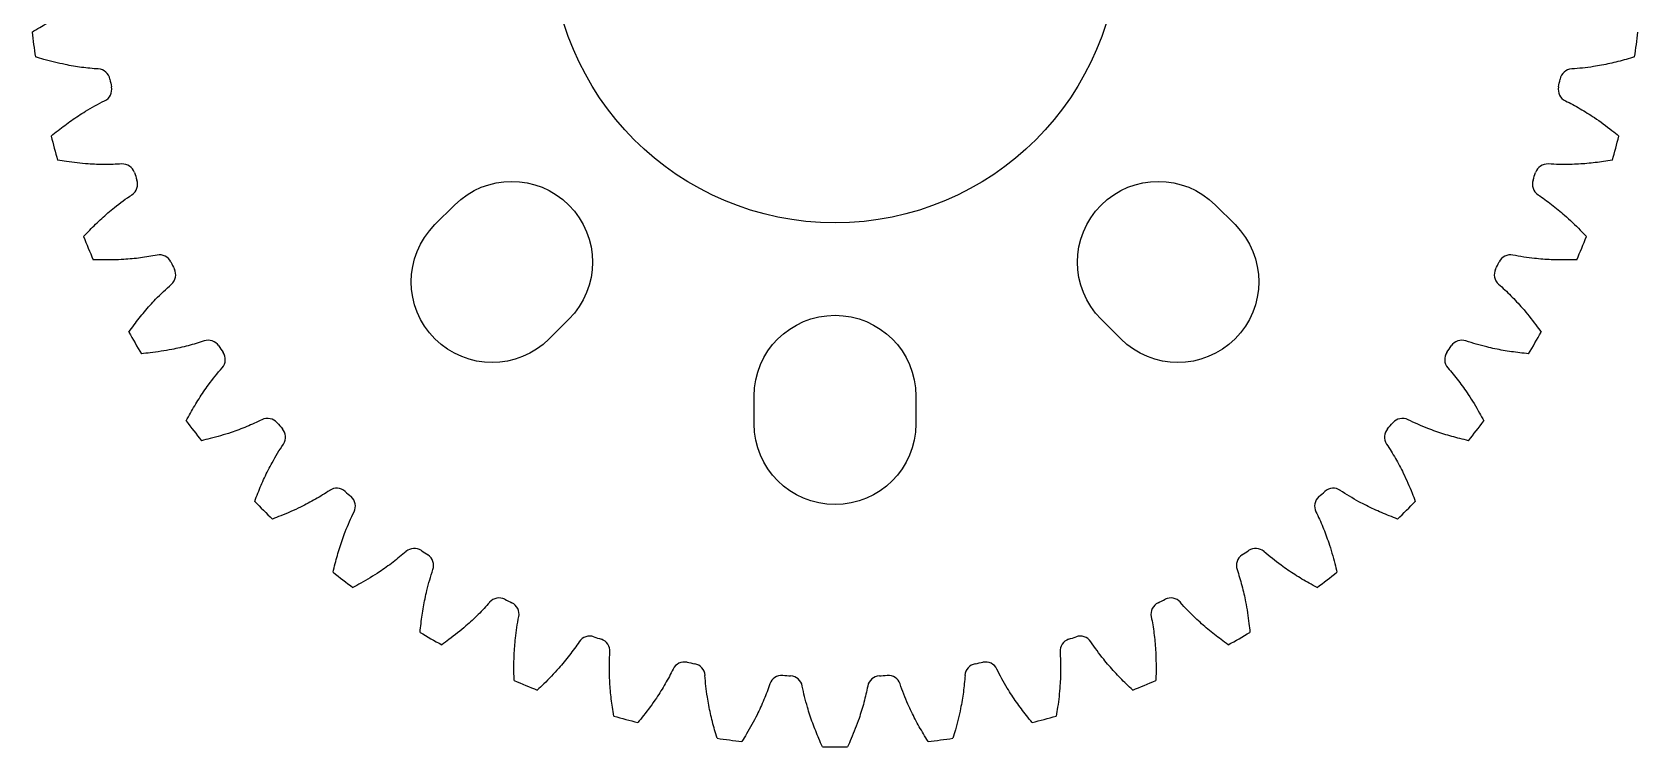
# Model space of a CAD drawing. Header units: millimetres. Extents: x -20 to 20, y -20 to 20.
# Drawn here: x -19.87 to 19.87, y -20 to -2.3 of the extents above; entities that cross this region are included whole.
import ezdxf

# ---------------------------------------------------------------- set-up
doc = ezdxf.new("R2010")
doc.units = ezdxf.units.MM
doc.layers.get('0').update_dxf_attribs({"linetype": 'CONTINUOUS'})

msp = doc.modelspace()

# ---------------------------------------------------------------- linework, layer by layer
for points in [[(-6.586, -9.414), (-7.071, -9.899, -1), (-9.899, -7.071), (-9.414, -6.586, -1)], [(-6.586, -9.414), (-7.071, -9.899, -1), (-9.899, -7.071), (-9.414, -6.586, -1)], [(9.414, -6.586), (9.899, -7.071, -1), (7.071, -9.899), (6.586, -9.414, -1)], [(9.414, -6.586), (9.899, -7.071, -1), (7.071, -9.899), (6.586, -9.414, -1)], [(2, -11.314), (2, -12, -1), (-2, -12), (-2, -11.314, -1)], [(2, -11.314), (2, -12, -1), (-2, -12), (-2, -11.314, -1)]]:
    msp.add_lwpolyline(points, format="xyb", close=True)
msp.add_circle((0, 0), 7.025)
msp.add_circle((0, 0), 7.025)
for centre, radius, start, end in [((0, 0), 20, 186.6143, 188.3857), ((0, 0), 20, 186.6143, 188.3857), ((0, 0), 20, 351.6143, 353.3857), ((0, 0), 20, 351.6143, 353.3857), ((-18.248, -3.528), 0.312, 10.9424, 86.4408), ((-18.248, -3.528), 0.312, 10.9424, 86.4408), ((0, 0), 18.274, 190.9424, 191.5576), ((0, 0), 18.274, 190.9424, 191.5576), ((0, 0), 18.274, 348.4424, 349.0576), ((0, 0), 18.274, 348.4424, 349.0576), ((18.248, -3.528), 0.312, 93.5592, 169.0576), ((18.248, -3.528), 0.312, 93.5592, 169.0576), ((-18.21, -3.724), 0.312, -63.9408, 11.5576), ((-18.21, -3.724), 0.312, -63.9408, 11.5576), ((18.21, -3.724), 0.312, 168.4424, 243.9408), ((18.21, -3.724), 0.312, 168.4424, 243.9408), ((0, 0), 20, 194.1143, 195.8857), ((0, 0), 20, 194.1143, 195.8857), ((0, 0), 20, 344.1143, 345.8857), ((0, 0), 20, 344.1143, 345.8857), ((-17.632, -5.88), 0.312, 18.4424, 93.9408), ((-17.632, -5.88), 0.312, 18.4424, 93.9408), ((0, 0), 18.274, 198.4424, 199.0576), ((0, 0), 18.274, 198.4424, 199.0576), ((0, 0), 18.274, 340.9424, 341.5576), ((0, 0), 18.274, 340.9424, 341.5576), ((17.632, -5.88), 0.312, 86.0592, 161.5576), ((17.632, -5.88), 0.312, 86.0592, 161.5576), ((-17.568, -6.069), 0.312, -56.4408, 19.0576), ((-17.568, -6.069), 0.312, -56.4408, 19.0576), ((17.568, -6.069), 0.312, 160.9424, 236.4408), ((17.568, -6.069), 0.312, 160.9424, 236.4408), ((0, 0), 20, 201.6143, 203.3857), ((0, 0), 20, 201.6143, 203.3857), ((0, 0), 20, 336.6143, 338.3857), ((0, 0), 20, 336.6143, 338.3857), ((-16.714, -8.131), 0.312, 25.9424, 101.4408), ((-16.714, -8.131), 0.312, 25.9424, 101.4408), ((16.714, -8.131), 0.312, 78.5592, 154.0576), ((16.714, -8.131), 0.312, 78.5592, 154.0576), ((0, 0), 18.274, 205.9424, 206.5576), ((0, 0), 18.274, 205.9424, 206.5576), ((-16.625, -8.31), 0.312, -48.9408, 26.5576), ((-16.625, -8.31), 0.312, -48.9408, 26.5576), ((16.625, -8.31), 0.312, 153.4424, 228.9408), ((16.625, -8.31), 0.312, 153.4424, 228.9408), ((0, 0), 18.274, 333.4424, 334.0576), ((0, 0), 18.274, 333.4424, 334.0576), ((0, 0), 20, 209.1143, 210.8857), ((0, 0), 20, 209.1143, 210.8857), ((-15.509, -10.243), 0.312, 33.4424, 108.9408), ((-15.509, -10.243), 0.312, 33.4424, 108.9408), ((15.509, -10.243), 0.312, 71.0592, 146.5576), ((15.509, -10.243), 0.312, 71.0592, 146.5576), ((0, 0), 20, 329.1143, 330.8857), ((0, 0), 20, 329.1143, 330.8857), ((0, 0), 18.274, 213.4424, 214.0576), ((0, 0), 18.274, 213.4424, 214.0576), ((-15.398, -10.409), 0.312, -41.4408, 34.0576), ((-15.398, -10.409), 0.312, -41.4408, 34.0576), ((15.398, -10.409), 0.312, 145.9424, 221.4408), ((15.398, -10.409), 0.312, 145.9424, 221.4408), ((0, 0), 18.274, 325.9424, 326.5576), ((0, 0), 18.274, 325.9424, 326.5576), ((-14.04, -12.18), 0.312, 40.9424, 116.4408), ((-14.04, -12.18), 0.312, 40.9424, 116.4408), ((14.04, -12.18), 0.312, 63.5592, 139.0576), ((14.04, -12.18), 0.312, 63.5592, 139.0576), ((0, 0), 20, 216.6143, 218.3857), ((0, 0), 20, 216.6143, 218.3857), ((0, 0), 18.274, 220.9424, 221.5576), ((0, 0), 18.274, 220.9424, 221.5576), ((-13.908, -12.33), 0.312, -33.9408, 41.5576), ((-13.908, -12.33), 0.312, -33.9408, 41.5576), ((13.908, -12.33), 0.312, 138.4424, 213.9408), ((13.908, -12.33), 0.312, 138.4424, 213.9408), ((0, 0), 18.274, 318.4424, 319.0576), ((0, 0), 18.274, 318.4424, 319.0576), ((0, 0), 20, 321.6143, 323.3857), ((0, 0), 20, 321.6143, 323.3857), ((-12.33, -13.908), 0.312, 48.4424, 123.9408), ((-12.33, -13.908), 0.312, 48.4424, 123.9408), ((0, 0), 18.274, 228.4424, 229.0576), ((0, 0), 18.274, 228.4424, 229.0576), ((-12.18, -14.04), 0.312, -26.4408, 49.0576), ((-12.18, -14.04), 0.312, -26.4408, 49.0576), ((12.18, -14.04), 0.312, 130.9424, 206.4408), ((12.18, -14.04), 0.312, 130.9424, 206.4408), ((0, 0), 18.274, 310.9424, 311.5576), ((0, 0), 18.274, 310.9424, 311.5576), ((12.33, -13.908), 0.312, 56.0592, 131.5576), ((12.33, -13.908), 0.312, 56.0592, 131.5576), ((0, 0), 20, 224.1143, 225.8857), ((0, 0), 20, 224.1143, 225.8857), ((0, 0), 20, 314.1143, 315.8857), ((0, 0), 20, 314.1143, 315.8857), ((-10.409, -15.398), 0.312, 55.9424, 131.4408), ((-10.409, -15.398), 0.312, 55.9424, 131.4408), ((10.409, -15.398), 0.312, 48.5592, 124.0576), ((10.409, -15.398), 0.312, 48.5592, 124.0576), ((0, 0), 18.274, 235.9424, 236.5576), ((0, 0), 18.274, 235.9424, 236.5576), ((-10.243, -15.509), 0.312, -18.9408, 56.5576), ((-10.243, -15.509), 0.312, -18.9408, 56.5576), ((10.243, -15.509), 0.312, 123.4424, 198.9408), ((10.243, -15.509), 0.312, 123.4424, 198.9408), ((0, 0), 18.274, 303.4424, 304.0576), ((0, 0), 18.274, 303.4424, 304.0576), ((0, 0), 20, 231.6143, 233.3857), ((0, 0), 20, 231.6143, 233.3857), ((0, 0), 20, 306.6143, 308.3857), ((0, 0), 20, 306.6143, 308.3857), ((-8.31, -16.625), 0.312, 63.4424, 138.9408), ((-8.31, -16.625), 0.312, 63.4424, 138.9408), ((0, 0), 18.274, 243.4424, 244.0576), ((0, 0), 18.274, 243.4424, 244.0576), ((-8.131, -16.714), 0.312, -11.4408, 64.0576), ((-8.131, -16.714), 0.312, -11.4408, 64.0576), ((8.131, -16.714), 0.312, 115.9424, 191.4408), ((8.131, -16.714), 0.312, 115.9424, 191.4408), ((0, 0), 18.274, 295.9424, 296.5576), ((0, 0), 18.274, 295.9424, 296.5576), ((8.31, -16.625), 0.312, 41.0592, 116.5576), ((8.31, -16.625), 0.312, 41.0592, 116.5576), ((0, 0), 20, 239.1143, 240.8857), ((0, 0), 20, 239.1143, 240.8857), ((-6.069, -17.568), 0.312, 70.9424, 146.4408), ((-6.069, -17.568), 0.312, 70.9424, 146.4408), ((0, 0), 18.274, 250.9424, 251.5576), ((0, 0), 18.274, 250.9424, 251.5576), ((-5.88, -17.632), 0.312, -3.9408, 71.5576), ((-5.88, -17.632), 0.312, -3.9408, 71.5576), ((5.88, -17.632), 0.312, 108.4424, 183.9408), ((5.88, -17.632), 0.312, 108.4424, 183.9408), ((0, 0), 18.274, 288.4424, 289.0576), ((0, 0), 18.274, 288.4424, 289.0576), ((6.069, -17.568), 0.312, 33.5592, 109.0576), ((6.069, -17.568), 0.312, 33.5592, 109.0576), ((0, 0), 20, 299.1143, 300.8857), ((0, 0), 20, 299.1143, 300.8857), ((-3.724, -18.21), 0.312, 78.4424, 153.9408), ((-3.724, -18.21), 0.312, 78.4424, 153.9408), ((0, 0), 18.274, 258.4424, 259.0576), ((0, 0), 18.274, 258.4424, 259.0576), ((-3.528, -18.248), 0.312, 3.5592, 79.0576), ((-3.528, -18.248), 0.312, 3.5592, 79.0576), ((-1.315, -18.54), 0.312, 85.9424, 161.4408), ((-1.315, -18.54), 0.312, 85.9424, 161.4408), ((0, 0), 18.274, 265.9424, 266.5576), ((0, 0), 18.274, 265.9424, 266.5576), ((-1.116, -18.553), 0.312, 11.0592, 86.5576), ((-1.116, -18.553), 0.312, 11.0592, 86.5576), ((1.116, -18.553), 0.312, 93.4424, 168.9408), ((1.116, -18.553), 0.312, 93.4424, 168.9408), ((0, 0), 18.274, 273.4424, 274.0576), ((0, 0), 18.274, 273.4424, 274.0576), ((1.315, -18.54), 0.312, 18.5592, 94.0576), ((1.315, -18.54), 0.312, 18.5592, 94.0576), ((3.528, -18.248), 0.312, 100.9424, 176.4408), ((3.528, -18.248), 0.312, 100.9424, 176.4408), ((0, 0), 18.274, 280.9424, 281.5576), ((0, 0), 18.274, 280.9424, 281.5576), ((3.724, -18.21), 0.312, 26.0592, 101.5576), ((3.724, -18.21), 0.312, 26.0592, 101.5576), ((0, 0), 20, 246.6143, 248.3857), ((0, 0), 20, 246.6143, 248.3857), ((0, 0), 20, 291.6143, 293.3857), ((0, 0), 20, 291.6143, 293.3857), ((0, 0), 20, 254.1143, 255.8857), ((0, 0), 20, 254.1143, 255.8857), ((0, 0), 20, 284.1143, 285.8857), ((0, 0), 20, 284.1143, 285.8857), ((0, 0), 20, 261.6143, 263.3857), ((0, 0), 20, 261.6143, 263.3857), ((0, 0), 20, 276.6143, 278.3857), ((0, 0), 20, 276.6143, 278.3857), ((0, 0), 20, 269.1143, 270.8857), ((0, 0), 20, 269.1143, 270.8857)]:
    msp.add_arc(centre, radius, start, end)
for points, knots in [([(-19.867, -2.304), (-19.805, -2.265), (-19.742, -2.226), (-19.679, -2.189), (-19.56, -2.118), (-19.439, -2.05), (-19.317, -1.986), (-19.194, -1.922), (-19.07, -1.862), (-18.943, -1.806), (-18.779, -1.734), (-18.611, -1.668), (-18.441, -1.611)], [-0.000220571, -0.000220571, -0.000220571, -0.000220571, 0, 0, 0, 0.000414614, 0.000414614, 0.000414614, 0.000829358, 0.000829358, 0.000829358, 0.001368935, 0.001368935, 0.001368935, 0.001368935]), ([(-19.867, -2.304), (-19.805, -2.265), (-19.742, -2.226), (-19.679, -2.189), (-19.56, -2.118), (-19.439, -2.05), (-19.317, -1.986), (-19.194, -1.922), (-19.07, -1.862), (-18.943, -1.806), (-18.779, -1.734), (-18.611, -1.668), (-18.441, -1.611)], [-0.000220571, -0.000220571, -0.000220571, -0.000220571, 0, 0, 0, 0.000414614, 0.000414614, 0.000414614, 0.000829358, 0.000829358, 0.000829358, 0.001368935, 0.001368935, 0.001368935, 0.001368935]), ([(-18.229, -3.217), (-18.367, -3.208), (-18.505, -3.194), (-18.642, -3.176), (-18.779, -3.157), (-18.915, -3.134), (-19.051, -3.107), (-19.227, -3.071), (-19.402, -3.028), (-19.575, -2.979), (-19.645, -2.959), (-19.716, -2.938), (-19.786, -2.917)], [0, 0, 0, 0, 0.000414753, 0.000414753, 0.000414753, 0.000829462, 0.000829462, 0.000829462, 0.001368744, 0.001368744, 0.001368744, 0.001589306, 0.001589306, 0.001589306, 0.001589306]), ([(-18.229, -3.217), (-18.367, -3.208), (-18.505, -3.194), (-18.642, -3.176), (-18.779, -3.157), (-18.915, -3.134), (-19.051, -3.107), (-19.227, -3.071), (-19.402, -3.028), (-19.575, -2.979), (-19.645, -2.959), (-19.716, -2.938), (-19.786, -2.917)], [0, 0, 0, 0, 0.000414753, 0.000414753, 0.000414753, 0.000829462, 0.000829462, 0.000829462, 0.001368744, 0.001368744, 0.001368744, 0.001589306, 0.001589306, 0.001589306, 0.001589306]), ([(19.786, -2.917), (19.716, -2.938), (19.645, -2.959), (19.575, -2.979), (19.442, -3.017), (19.308, -3.051), (19.173, -3.081), (19.038, -3.111), (18.902, -3.137), (18.765, -3.158), (18.588, -3.185), (18.409, -3.206), (18.229, -3.217)], [-0.000220571, -0.000220571, -0.000220571, -0.000220571, 0, 0, 0, 0.000414614, 0.000414614, 0.000414614, 0.000829358, 0.000829358, 0.000829358, 0.001368935, 0.001368935, 0.001368935, 0.001368935]), ([(19.786, -2.917), (19.716, -2.938), (19.645, -2.959), (19.575, -2.979), (19.442, -3.017), (19.308, -3.051), (19.173, -3.081), (19.038, -3.111), (18.902, -3.137), (18.765, -3.158), (18.588, -3.185), (18.409, -3.206), (18.229, -3.217)], [-0.000220571, -0.000220571, -0.000220571, -0.000220571, 0, 0, 0, 0.000414614, 0.000414614, 0.000414614, 0.000829358, 0.000829358, 0.000829358, 0.001368935, 0.001368935, 0.001368935, 0.001368935]), ([(-19.396, -4.877), (-19.34, -4.83), (-19.282, -4.784), (-19.225, -4.738), (-19.116, -4.653), (-19.005, -4.57), (-18.892, -4.491), (-18.779, -4.411), (-18.663, -4.335), (-18.545, -4.264), (-18.392, -4.17), (-18.234, -4.083), (-18.072, -4.004)], [-0.000220575, -0.000220575, -0.000220575, -0.000220575, 0, 0, 0, 0.000414614, 0.000414614, 0.000414614, 0.000829358, 0.000829358, 0.000829358, 0.001368935, 0.001368935, 0.001368935, 0.001368935]), ([(-19.396, -4.877), (-19.34, -4.83), (-19.282, -4.784), (-19.225, -4.738), (-19.116, -4.653), (-19.005, -4.57), (-18.892, -4.491), (-18.779, -4.411), (-18.663, -4.335), (-18.545, -4.264), (-18.392, -4.17), (-18.234, -4.083), (-18.072, -4.004)], [-0.000220575, -0.000220575, -0.000220575, -0.000220575, 0, 0, 0, 0.000414614, 0.000414614, 0.000414614, 0.000829358, 0.000829358, 0.000829358, 0.001368935, 0.001368935, 0.001368935, 0.001368935]), ([(18.072, -4.004), (18.197, -4.065), (18.318, -4.131), (18.438, -4.2), (18.558, -4.269), (18.675, -4.343), (18.79, -4.42), (18.939, -4.52), (19.083, -4.627), (19.225, -4.738), (19.282, -4.784), (19.34, -4.83), (19.396, -4.877)], [0, 0, 0, 0, 0.000414753, 0.000414753, 0.000414753, 0.000829462, 0.000829462, 0.000829462, 0.001368744, 0.001368744, 0.001368744, 0.00158931, 0.00158931, 0.00158931, 0.00158931]), ([(18.072, -4.004), (18.197, -4.065), (18.318, -4.131), (18.438, -4.2), (18.558, -4.269), (18.675, -4.343), (18.79, -4.42), (18.939, -4.52), (19.083, -4.627), (19.225, -4.738), (19.282, -4.784), (19.34, -4.83), (19.396, -4.877)], [0, 0, 0, 0, 0.000414753, 0.000414753, 0.000414753, 0.000829462, 0.000829462, 0.000829462, 0.001368744, 0.001368744, 0.001368744, 0.00158931, 0.00158931, 0.00158931, 0.00158931]), ([(-17.653, -5.569), (-17.791, -5.578), (-17.93, -5.582), (-18.068, -5.582), (-18.206, -5.582), (-18.344, -5.577), (-18.482, -5.567), (-18.662, -5.555), (-18.84, -5.534), (-19.018, -5.509), (-19.091, -5.498), (-19.164, -5.487), (-19.236, -5.474)], [0, 0, 0, 0, 0.000414753, 0.000414753, 0.000414753, 0.000829462, 0.000829462, 0.000829462, 0.001368744, 0.001368744, 0.001368744, 0.00158931, 0.00158931, 0.00158931, 0.00158931]), ([(-17.653, -5.569), (-17.791, -5.578), (-17.93, -5.582), (-18.068, -5.582), (-18.206, -5.582), (-18.344, -5.577), (-18.482, -5.567), (-18.662, -5.555), (-18.84, -5.534), (-19.018, -5.509), (-19.091, -5.498), (-19.164, -5.487), (-19.236, -5.474)], [0, 0, 0, 0, 0.000414753, 0.000414753, 0.000414753, 0.000829462, 0.000829462, 0.000829462, 0.001368744, 0.001368744, 0.001368744, 0.00158931, 0.00158931, 0.00158931, 0.00158931]), ([(19.236, -5.474), (19.164, -5.487), (19.091, -5.498), (19.018, -5.509), (18.881, -5.528), (18.744, -5.545), (18.607, -5.557), (18.469, -5.569), (18.331, -5.577), (18.192, -5.58), (18.013, -5.584), (17.833, -5.581), (17.653, -5.569)], [-0.000220575, -0.000220575, -0.000220575, -0.000220575, 0, 0, 0, 0.000414614, 0.000414614, 0.000414614, 0.000829358, 0.000829358, 0.000829358, 0.001368935, 0.001368935, 0.001368935, 0.001368935]), ([(19.236, -5.474), (19.164, -5.487), (19.091, -5.498), (19.018, -5.509), (18.881, -5.528), (18.744, -5.545), (18.607, -5.557), (18.469, -5.569), (18.331, -5.577), (18.192, -5.58), (18.013, -5.584), (17.833, -5.581), (17.653, -5.569)], [-0.000220575, -0.000220575, -0.000220575, -0.000220575, 0, 0, 0, 0.000414614, 0.000414614, 0.000414614, 0.000829358, 0.000829358, 0.000829358, 0.001368935, 0.001368935, 0.001368935, 0.001368935]), ([(-18.594, -7.367), (-18.544, -7.313), (-18.493, -7.26), (-18.442, -7.207), (-18.345, -7.108), (-18.246, -7.012), (-18.145, -6.918), (-18.043, -6.825), (-17.938, -6.734), (-17.83, -6.648), (-17.69, -6.535), (-17.545, -6.428), (-17.395, -6.329)], [-0.000220575, -0.000220575, -0.000220575, -0.000220575, 0, 0, 0, 0.000414614, 0.000414614, 0.000414614, 0.000829358, 0.000829358, 0.000829358, 0.001368935, 0.001368935, 0.001368935, 0.001368935]), ([(-18.594, -7.367), (-18.544, -7.313), (-18.493, -7.26), (-18.442, -7.207), (-18.345, -7.108), (-18.246, -7.012), (-18.145, -6.918), (-18.043, -6.825), (-17.938, -6.734), (-17.83, -6.648), (-17.69, -6.535), (-17.545, -6.428), (-17.395, -6.329)], [-0.000220575, -0.000220575, -0.000220575, -0.000220575, 0, 0, 0, 0.000414614, 0.000414614, 0.000414614, 0.000829358, 0.000829358, 0.000829358, 0.001368935, 0.001368935, 0.001368935, 0.001368935]), ([(17.395, -6.329), (17.51, -6.405), (17.623, -6.486), (17.732, -6.571), (17.842, -6.655), (17.948, -6.743), (18.052, -6.835), (18.187, -6.954), (18.316, -7.079), (18.442, -7.207), (18.493, -7.26), (18.544, -7.313), (18.594, -7.367)], [0, 0, 0, 0, 0.000414753, 0.000414753, 0.000414753, 0.000829462, 0.000829462, 0.000829462, 0.001368744, 0.001368744, 0.001368744, 0.00158931, 0.00158931, 0.00158931, 0.00158931]), ([(17.395, -6.329), (17.51, -6.405), (17.623, -6.486), (17.732, -6.571), (17.842, -6.655), (17.948, -6.743), (18.052, -6.835), (18.187, -6.954), (18.316, -7.079), (18.442, -7.207), (18.493, -7.26), (18.544, -7.313), (18.594, -7.367)], [0, 0, 0, 0, 0.000414753, 0.000414753, 0.000414753, 0.000829462, 0.000829462, 0.000829462, 0.001368744, 0.001368744, 0.001368744, 0.00158931, 0.00158931, 0.00158931, 0.00158931]), ([(-16.775, -7.825), (-16.911, -7.853), (-17.048, -7.875), (-17.185, -7.892), (-17.322, -7.91), (-17.46, -7.923), (-17.598, -7.932), (-17.777, -7.943), (-17.957, -7.946), (-18.137, -7.944), (-18.21, -7.943), (-18.284, -7.941), (-18.357, -7.938)], [0, 0, 0, 0, 0.000414753, 0.000414753, 0.000414753, 0.000829462, 0.000829462, 0.000829462, 0.001368744, 0.001368744, 0.001368744, 0.00158931, 0.00158931, 0.00158931, 0.00158931]), ([(-16.775, -7.825), (-16.911, -7.853), (-17.048, -7.875), (-17.185, -7.892), (-17.322, -7.91), (-17.46, -7.923), (-17.598, -7.932), (-17.777, -7.943), (-17.957, -7.946), (-18.137, -7.944), (-18.21, -7.943), (-18.284, -7.941), (-18.357, -7.938)], [0, 0, 0, 0, 0.000414753, 0.000414753, 0.000414753, 0.000829462, 0.000829462, 0.000829462, 0.001368744, 0.001368744, 0.001368744, 0.00158931, 0.00158931, 0.00158931, 0.00158931]), ([(18.357, -7.938), (18.284, -7.941), (18.21, -7.943), (18.137, -7.944), (17.998, -7.946), (17.86, -7.944), (17.722, -7.938), (17.584, -7.932), (17.446, -7.922), (17.308, -7.907), (17.13, -7.888), (16.952, -7.861), (16.775, -7.825)], [-0.000220575, -0.000220575, -0.000220575, -0.000220575, 0, 0, 0, 0.000414614, 0.000414614, 0.000414614, 0.000829358, 0.000829358, 0.000829358, 0.001368935, 0.001368935, 0.001368935, 0.001368935]), ([(18.357, -7.938), (18.284, -7.941), (18.21, -7.943), (18.137, -7.944), (17.998, -7.946), (17.86, -7.944), (17.722, -7.938), (17.584, -7.932), (17.446, -7.922), (17.308, -7.907), (17.13, -7.888), (16.952, -7.861), (16.775, -7.825)], [-0.000220575, -0.000220575, -0.000220575, -0.000220575, 0, 0, 0, 0.000414614, 0.000414614, 0.000414614, 0.000829358, 0.000829358, 0.000829358, 0.001368935, 0.001368935, 0.001368935, 0.001368935]), ([(-17.473, -9.731), (-17.43, -9.671), (-17.387, -9.612), (-17.343, -9.553), (-17.26, -9.442), (-17.175, -9.333), (-17.086, -9.227), (-16.998, -9.121), (-16.905, -9.018), (-16.81, -8.918), (-16.686, -8.788), (-16.556, -8.663), (-16.42, -8.545)], [-0.000220571, -0.000220571, -0.000220571, -0.000220571, 0, 0, 0, 0.000414614, 0.000414614, 0.000414614, 0.000829358, 0.000829358, 0.000829358, 0.001368935, 0.001368935, 0.001368935, 0.001368935]), ([(-17.473, -9.731), (-17.43, -9.671), (-17.387, -9.612), (-17.343, -9.553), (-17.26, -9.442), (-17.175, -9.333), (-17.086, -9.227), (-16.998, -9.121), (-16.905, -9.018), (-16.81, -8.918), (-16.686, -8.788), (-16.556, -8.663), (-16.42, -8.545)], [-0.000220571, -0.000220571, -0.000220571, -0.000220571, 0, 0, 0, 0.000414614, 0.000414614, 0.000414614, 0.000829358, 0.000829358, 0.000829358, 0.001368935, 0.001368935, 0.001368935, 0.001368935]), ([(16.42, -8.545), (16.525, -8.636), (16.625, -8.731), (16.723, -8.829), (16.82, -8.927), (16.915, -9.028), (17.005, -9.132), (17.123, -9.268), (17.236, -9.409), (17.343, -9.553), (17.387, -9.612), (17.43, -9.671), (17.473, -9.731)], [0, 0, 0, 0, 0.000414753, 0.000414753, 0.000414753, 0.000829462, 0.000829462, 0.000829462, 0.001368744, 0.001368744, 0.001368744, 0.001589306, 0.001589306, 0.001589306, 0.001589306]), ([(16.42, -8.545), (16.525, -8.636), (16.625, -8.731), (16.723, -8.829), (16.82, -8.927), (16.915, -9.028), (17.005, -9.132), (17.123, -9.268), (17.236, -9.409), (17.343, -9.553), (17.387, -9.612), (17.43, -9.671), (17.473, -9.731)], [0, 0, 0, 0, 0.000414753, 0.000414753, 0.000414753, 0.000829462, 0.000829462, 0.000829462, 0.001368744, 0.001368744, 0.001368744, 0.001589306, 0.001589306, 0.001589306, 0.001589306]), ([(-15.611, -9.948), (-15.741, -9.993), (-15.874, -10.032), (-16.008, -10.068), (-16.141, -10.103), (-16.276, -10.134), (-16.412, -10.161), (-16.588, -10.195), (-16.766, -10.222), (-16.944, -10.243), (-17.018, -10.252), (-17.091, -10.26), (-17.164, -10.267)], [0, 0, 0, 0, 0.000414753, 0.000414753, 0.000414753, 0.000829462, 0.000829462, 0.000829462, 0.001368744, 0.001368744, 0.001368744, 0.001589306, 0.001589306, 0.001589306, 0.001589306]), ([(-15.611, -9.948), (-15.741, -9.993), (-15.874, -10.032), (-16.008, -10.068), (-16.141, -10.103), (-16.276, -10.134), (-16.412, -10.161), (-16.588, -10.195), (-16.766, -10.222), (-16.944, -10.243), (-17.018, -10.252), (-17.091, -10.26), (-17.164, -10.267)], [0, 0, 0, 0, 0.000414753, 0.000414753, 0.000414753, 0.000829462, 0.000829462, 0.000829462, 0.001368744, 0.001368744, 0.001368744, 0.001589306, 0.001589306, 0.001589306, 0.001589306]), ([(17.164, -10.267), (17.091, -10.26), (17.018, -10.252), (16.944, -10.243), (16.807, -10.227), (16.67, -10.207), (16.534, -10.184), (16.398, -10.16), (16.263, -10.131), (16.128, -10.099), (15.954, -10.056), (15.781, -10.006), (15.611, -9.948)], [-0.000220571, -0.000220571, -0.000220571, -0.000220571, 0, 0, 0, 0.000414614, 0.000414614, 0.000414614, 0.000829358, 0.000829358, 0.000829358, 0.001368935, 0.001368935, 0.001368935, 0.001368935]), ([(17.164, -10.267), (17.091, -10.26), (17.018, -10.252), (16.944, -10.243), (16.807, -10.227), (16.67, -10.207), (16.534, -10.184), (16.398, -10.16), (16.263, -10.131), (16.128, -10.099), (15.954, -10.056), (15.781, -10.006), (15.611, -9.948)], [-0.000220571, -0.000220571, -0.000220571, -0.000220571, 0, 0, 0, 0.000414614, 0.000414614, 0.000414614, 0.000829358, 0.000829358, 0.000829358, 0.001368935, 0.001368935, 0.001368935, 0.001368935]), ([(-16.053, -11.929), (-16.019, -11.863), (-15.984, -11.799), (-15.948, -11.735), (-15.88, -11.614), (-15.81, -11.495), (-15.736, -11.379), (-15.662, -11.262), (-15.584, -11.148), (-15.502, -11.036), (-15.396, -10.891), (-15.283, -10.75), (-15.164, -10.615)], [-0.000220571, -0.000220571, -0.000220571, -0.000220571, 0, 0, 0, 0.000414614, 0.000414614, 0.000414614, 0.000829358, 0.000829358, 0.000829358, 0.001368935, 0.001368935, 0.001368935, 0.001368935]), ([(-16.053, -11.929), (-16.019, -11.863), (-15.984, -11.799), (-15.948, -11.735), (-15.88, -11.614), (-15.81, -11.495), (-15.736, -11.379), (-15.662, -11.262), (-15.584, -11.148), (-15.502, -11.036), (-15.396, -10.891), (-15.283, -10.75), (-15.164, -10.615)], [-0.000220571, -0.000220571, -0.000220571, -0.000220571, 0, 0, 0, 0.000414614, 0.000414614, 0.000414614, 0.000829358, 0.000829358, 0.000829358, 0.001368935, 0.001368935, 0.001368935, 0.001368935]), ([(15.164, -10.615), (15.256, -10.719), (15.343, -10.826), (15.427, -10.936), (15.511, -11.046), (15.591, -11.159), (15.668, -11.274), (15.767, -11.424), (15.86, -11.578), (15.948, -11.735), (15.984, -11.799), (16.019, -11.863), (16.053, -11.929)], [0, 0, 0, 0, 0.000414753, 0.000414753, 0.000414753, 0.000829462, 0.000829462, 0.000829462, 0.001368744, 0.001368744, 0.001368744, 0.001589306, 0.001589306, 0.001589306, 0.001589306]), ([(15.164, -10.615), (15.256, -10.719), (15.343, -10.826), (15.427, -10.936), (15.511, -11.046), (15.591, -11.159), (15.668, -11.274), (15.767, -11.424), (15.86, -11.578), (15.948, -11.735), (15.984, -11.799), (16.019, -11.863), (16.053, -11.929)], [0, 0, 0, 0, 0.000414753, 0.000414753, 0.000414753, 0.000829462, 0.000829462, 0.000829462, 0.001368744, 0.001368744, 0.001368744, 0.001589306, 0.001589306, 0.001589306, 0.001589306]), ([(-14.179, -11.9), (-14.302, -11.962), (-14.429, -12.018), (-14.556, -12.071), (-14.684, -12.124), (-14.814, -12.172), (-14.945, -12.216), (-15.115, -12.273), (-15.288, -12.323), (-15.463, -12.367), (-15.534, -12.385), (-15.605, -12.403), (-15.677, -12.419)], [0, 0, 0, 0, 0.000414753, 0.000414753, 0.000414753, 0.000829462, 0.000829462, 0.000829462, 0.001368744, 0.001368744, 0.001368744, 0.001589306, 0.001589306, 0.001589306, 0.001589306]), ([(-14.179, -11.9), (-14.302, -11.962), (-14.429, -12.018), (-14.556, -12.071), (-14.684, -12.124), (-14.814, -12.172), (-14.945, -12.216), (-15.115, -12.273), (-15.288, -12.323), (-15.463, -12.367), (-15.534, -12.385), (-15.605, -12.403), (-15.677, -12.419)], [0, 0, 0, 0, 0.000414753, 0.000414753, 0.000414753, 0.000829462, 0.000829462, 0.000829462, 0.001368744, 0.001368744, 0.001368744, 0.001589306, 0.001589306, 0.001589306, 0.001589306]), ([(15.677, -12.419), (15.605, -12.403), (15.534, -12.385), (15.463, -12.367), (15.329, -12.333), (15.195, -12.296), (15.064, -12.255), (14.932, -12.213), (14.801, -12.167), (14.672, -12.117), (14.505, -12.052), (14.339, -11.98), (14.179, -11.9)], [-0.000220571, -0.000220571, -0.000220571, -0.000220571, 0, 0, 0, 0.000414614, 0.000414614, 0.000414614, 0.000829358, 0.000829358, 0.000829358, 0.001368935, 0.001368935, 0.001368935, 0.001368935]), ([(15.677, -12.419), (15.605, -12.403), (15.534, -12.385), (15.463, -12.367), (15.329, -12.333), (15.195, -12.296), (15.064, -12.255), (14.932, -12.213), (14.801, -12.167), (14.672, -12.117), (14.505, -12.052), (14.339, -11.98), (14.179, -11.9)], [-0.000220571, -0.000220571, -0.000220571, -0.000220571, 0, 0, 0, 0.000414614, 0.000414614, 0.000414614, 0.000829358, 0.000829358, 0.000829358, 0.001368935, 0.001368935, 0.001368935, 0.001368935]), ([(-14.359, -13.922), (-14.333, -13.853), (-14.307, -13.784), (-14.28, -13.716), (-14.229, -13.588), (-14.174, -13.46), (-14.116, -13.335), (-14.058, -13.21), (-13.995, -13.086), (-13.929, -12.965), (-13.842, -12.807), (-13.75, -12.653), (-13.649, -12.504)], [-0.000220571, -0.000220571, -0.000220571, -0.000220571, 0, 0, 0, 0.000414614, 0.000414614, 0.000414614, 0.000829358, 0.000829358, 0.000829358, 0.001368935, 0.001368935, 0.001368935, 0.001368935]), ([(-14.359, -13.922), (-14.333, -13.853), (-14.307, -13.784), (-14.28, -13.716), (-14.229, -13.588), (-14.174, -13.46), (-14.116, -13.335), (-14.058, -13.21), (-13.995, -13.086), (-13.929, -12.965), (-13.842, -12.807), (-13.75, -12.653), (-13.649, -12.504)], [-0.000220571, -0.000220571, -0.000220571, -0.000220571, 0, 0, 0, 0.000414614, 0.000414614, 0.000414614, 0.000829358, 0.000829358, 0.000829358, 0.001368935, 0.001368935, 0.001368935, 0.001368935]), ([(13.649, -12.504), (13.726, -12.619), (13.799, -12.736), (13.868, -12.856), (13.937, -12.976), (14.002, -13.098), (14.062, -13.223), (14.141, -13.384), (14.213, -13.549), (14.28, -13.716), (14.307, -13.784), (14.333, -13.853), (14.359, -13.922)], [0, 0, 0, 0, 0.000414753, 0.000414753, 0.000414753, 0.000829462, 0.000829462, 0.000829462, 0.001368744, 0.001368744, 0.001368744, 0.001589306, 0.001589306, 0.001589306, 0.001589306]), ([(13.649, -12.504), (13.726, -12.619), (13.799, -12.736), (13.868, -12.856), (13.937, -12.976), (14.002, -13.098), (14.062, -13.223), (14.141, -13.384), (14.213, -13.549), (14.28, -13.716), (14.307, -13.784), (14.333, -13.853), (14.359, -13.922)], [0, 0, 0, 0, 0.000414753, 0.000414753, 0.000414753, 0.000829462, 0.000829462, 0.000829462, 0.001368744, 0.001368744, 0.001368744, 0.001589306, 0.001589306, 0.001589306, 0.001589306]), ([(-12.504, -13.649), (-12.619, -13.726), (-12.736, -13.799), (-12.856, -13.868), (-12.976, -13.937), (-13.098, -14.002), (-13.223, -14.062), (-13.384, -14.141), (-13.549, -14.213), (-13.716, -14.28), (-13.784, -14.307), (-13.853, -14.333), (-13.922, -14.359)], [0, 0, 0, 0, 0.000414753, 0.000414753, 0.000414753, 0.000829462, 0.000829462, 0.000829462, 0.001368744, 0.001368744, 0.001368744, 0.001589306, 0.001589306, 0.001589306, 0.001589306]), ([(-12.504, -13.649), (-12.619, -13.726), (-12.736, -13.799), (-12.856, -13.868), (-12.976, -13.937), (-13.098, -14.002), (-13.223, -14.062), (-13.384, -14.141), (-13.549, -14.213), (-13.716, -14.28), (-13.784, -14.307), (-13.853, -14.333), (-13.922, -14.359)], [0, 0, 0, 0, 0.000414753, 0.000414753, 0.000414753, 0.000829462, 0.000829462, 0.000829462, 0.001368744, 0.001368744, 0.001368744, 0.001589306, 0.001589306, 0.001589306, 0.001589306]), ([(13.922, -14.359), (13.853, -14.333), (13.784, -14.307), (13.716, -14.28), (13.588, -14.229), (13.46, -14.174), (13.335, -14.116), (13.21, -14.058), (13.086, -13.995), (12.965, -13.929), (12.807, -13.842), (12.653, -13.75), (12.504, -13.649)], [-0.000220571, -0.000220571, -0.000220571, -0.000220571, 0, 0, 0, 0.000414614, 0.000414614, 0.000414614, 0.000829358, 0.000829358, 0.000829358, 0.001368935, 0.001368935, 0.001368935, 0.001368935]), ([(13.922, -14.359), (13.853, -14.333), (13.784, -14.307), (13.716, -14.28), (13.588, -14.229), (13.46, -14.174), (13.335, -14.116), (13.21, -14.058), (13.086, -13.995), (12.965, -13.929), (12.807, -13.842), (12.653, -13.75), (12.504, -13.649)], [-0.000220571, -0.000220571, -0.000220571, -0.000220571, 0, 0, 0, 0.000414614, 0.000414614, 0.000414614, 0.000829358, 0.000829358, 0.000829358, 0.001368935, 0.001368935, 0.001368935, 0.001368935]), ([(-12.419, -15.677), (-12.403, -15.605), (-12.385, -15.534), (-12.367, -15.463), (-12.333, -15.329), (-12.296, -15.195), (-12.255, -15.064), (-12.213, -14.932), (-12.167, -14.801), (-12.117, -14.672), (-12.052, -14.505), (-11.98, -14.339), (-11.9, -14.179)], [-0.000220571, -0.000220571, -0.000220571, -0.000220571, 0, 0, 0, 0.000414614, 0.000414614, 0.000414614, 0.000829358, 0.000829358, 0.000829358, 0.001368935, 0.001368935, 0.001368935, 0.001368935]), ([(-12.419, -15.677), (-12.403, -15.605), (-12.385, -15.534), (-12.367, -15.463), (-12.333, -15.329), (-12.296, -15.195), (-12.255, -15.064), (-12.213, -14.932), (-12.167, -14.801), (-12.117, -14.672), (-12.052, -14.505), (-11.98, -14.339), (-11.9, -14.179)], [-0.000220571, -0.000220571, -0.000220571, -0.000220571, 0, 0, 0, 0.000414614, 0.000414614, 0.000414614, 0.000829358, 0.000829358, 0.000829358, 0.001368935, 0.001368935, 0.001368935, 0.001368935]), ([(11.9, -14.179), (11.962, -14.302), (12.018, -14.429), (12.071, -14.556), (12.124, -14.684), (12.172, -14.814), (12.216, -14.945), (12.273, -15.115), (12.323, -15.288), (12.367, -15.463), (12.385, -15.534), (12.403, -15.605), (12.419, -15.677)], [0, 0, 0, 0, 0.000414753, 0.000414753, 0.000414753, 0.000829462, 0.000829462, 0.000829462, 0.001368744, 0.001368744, 0.001368744, 0.001589306, 0.001589306, 0.001589306, 0.001589306]), ([(11.9, -14.179), (11.962, -14.302), (12.018, -14.429), (12.071, -14.556), (12.124, -14.684), (12.172, -14.814), (12.216, -14.945), (12.273, -15.115), (12.323, -15.288), (12.367, -15.463), (12.385, -15.534), (12.403, -15.605), (12.419, -15.677)], [0, 0, 0, 0, 0.000414753, 0.000414753, 0.000414753, 0.000829462, 0.000829462, 0.000829462, 0.001368744, 0.001368744, 0.001368744, 0.001589306, 0.001589306, 0.001589306, 0.001589306]), ([(-10.615, -15.164), (-10.719, -15.256), (-10.826, -15.343), (-10.936, -15.427), (-11.046, -15.511), (-11.159, -15.591), (-11.274, -15.668), (-11.424, -15.767), (-11.578, -15.86), (-11.735, -15.948), (-11.799, -15.984), (-11.863, -16.019), (-11.929, -16.053)], [0, 0, 0, 0, 0.000414753, 0.000414753, 0.000414753, 0.000829462, 0.000829462, 0.000829462, 0.001368744, 0.001368744, 0.001368744, 0.001589306, 0.001589306, 0.001589306, 0.001589306]), ([(-10.615, -15.164), (-10.719, -15.256), (-10.826, -15.343), (-10.936, -15.427), (-11.046, -15.511), (-11.159, -15.591), (-11.274, -15.668), (-11.424, -15.767), (-11.578, -15.86), (-11.735, -15.948), (-11.799, -15.984), (-11.863, -16.019), (-11.929, -16.053)], [0, 0, 0, 0, 0.000414753, 0.000414753, 0.000414753, 0.000829462, 0.000829462, 0.000829462, 0.001368744, 0.001368744, 0.001368744, 0.001589306, 0.001589306, 0.001589306, 0.001589306]), ([(11.929, -16.053), (11.863, -16.019), (11.799, -15.984), (11.735, -15.948), (11.614, -15.88), (11.495, -15.81), (11.379, -15.736), (11.262, -15.662), (11.148, -15.584), (11.036, -15.502), (10.891, -15.396), (10.75, -15.283), (10.615, -15.164)], [-0.000220571, -0.000220571, -0.000220571, -0.000220571, 0, 0, 0, 0.000414614, 0.000414614, 0.000414614, 0.000829358, 0.000829358, 0.000829358, 0.001368935, 0.001368935, 0.001368935, 0.001368935]), ([(11.929, -16.053), (11.863, -16.019), (11.799, -15.984), (11.735, -15.948), (11.614, -15.88), (11.495, -15.81), (11.379, -15.736), (11.262, -15.662), (11.148, -15.584), (11.036, -15.502), (10.891, -15.396), (10.75, -15.283), (10.615, -15.164)], [-0.000220571, -0.000220571, -0.000220571, -0.000220571, 0, 0, 0, 0.000414614, 0.000414614, 0.000414614, 0.000829358, 0.000829358, 0.000829358, 0.001368935, 0.001368935, 0.001368935, 0.001368935]), ([(-10.267, -17.164), (-10.26, -17.091), (-10.252, -17.018), (-10.243, -16.944), (-10.227, -16.807), (-10.207, -16.67), (-10.184, -16.534), (-10.16, -16.398), (-10.131, -16.263), (-10.099, -16.128), (-10.056, -15.954), (-10.006, -15.781), (-9.948, -15.611)], [-0.000220571, -0.000220571, -0.000220571, -0.000220571, 0, 0, 0, 0.000414614, 0.000414614, 0.000414614, 0.000829358, 0.000829358, 0.000829358, 0.001368935, 0.001368935, 0.001368935, 0.001368935]), ([(-10.267, -17.164), (-10.26, -17.091), (-10.252, -17.018), (-10.243, -16.944), (-10.227, -16.807), (-10.207, -16.67), (-10.184, -16.534), (-10.16, -16.398), (-10.131, -16.263), (-10.099, -16.128), (-10.056, -15.954), (-10.006, -15.781), (-9.948, -15.611)], [-0.000220571, -0.000220571, -0.000220571, -0.000220571, 0, 0, 0, 0.000414614, 0.000414614, 0.000414614, 0.000829358, 0.000829358, 0.000829358, 0.001368935, 0.001368935, 0.001368935, 0.001368935]), ([(9.948, -15.611), (9.993, -15.741), (10.032, -15.874), (10.068, -16.008), (10.103, -16.141), (10.134, -16.276), (10.161, -16.412), (10.195, -16.588), (10.222, -16.766), (10.243, -16.944), (10.252, -17.018), (10.26, -17.091), (10.267, -17.164)], [0, 0, 0, 0, 0.000414753, 0.000414753, 0.000414753, 0.000829462, 0.000829462, 0.000829462, 0.001368744, 0.001368744, 0.001368744, 0.001589306, 0.001589306, 0.001589306, 0.001589306]), ([(9.948, -15.611), (9.993, -15.741), (10.032, -15.874), (10.068, -16.008), (10.103, -16.141), (10.134, -16.276), (10.161, -16.412), (10.195, -16.588), (10.222, -16.766), (10.243, -16.944), (10.252, -17.018), (10.26, -17.091), (10.267, -17.164)], [0, 0, 0, 0, 0.000414753, 0.000414753, 0.000414753, 0.000829462, 0.000829462, 0.000829462, 0.001368744, 0.001368744, 0.001368744, 0.001589306, 0.001589306, 0.001589306, 0.001589306]), ([(-8.545, -16.42), (-8.636, -16.525), (-8.731, -16.625), (-8.829, -16.723), (-8.927, -16.82), (-9.028, -16.915), (-9.132, -17.005), (-9.268, -17.123), (-9.409, -17.236), (-9.553, -17.343), (-9.612, -17.387), (-9.671, -17.43), (-9.731, -17.473)], [0, 0, 0, 0, 0.000414753, 0.000414753, 0.000414753, 0.000829462, 0.000829462, 0.000829462, 0.001368744, 0.001368744, 0.001368744, 0.001589306, 0.001589306, 0.001589306, 0.001589306]), ([(-8.545, -16.42), (-8.636, -16.525), (-8.731, -16.625), (-8.829, -16.723), (-8.927, -16.82), (-9.028, -16.915), (-9.132, -17.005), (-9.268, -17.123), (-9.409, -17.236), (-9.553, -17.343), (-9.612, -17.387), (-9.671, -17.43), (-9.731, -17.473)], [0, 0, 0, 0, 0.000414753, 0.000414753, 0.000414753, 0.000829462, 0.000829462, 0.000829462, 0.001368744, 0.001368744, 0.001368744, 0.001589306, 0.001589306, 0.001589306, 0.001589306]), ([(9.731, -17.473), (9.671, -17.43), (9.612, -17.387), (9.553, -17.343), (9.442, -17.26), (9.333, -17.175), (9.227, -17.086), (9.121, -16.998), (9.018, -16.905), (8.918, -16.81), (8.788, -16.686), (8.663, -16.556), (8.545, -16.42)], [-0.000220571, -0.000220571, -0.000220571, -0.000220571, 0, 0, 0, 0.000414614, 0.000414614, 0.000414614, 0.000829358, 0.000829358, 0.000829358, 0.001368935, 0.001368935, 0.001368935, 0.001368935]), ([(9.731, -17.473), (9.671, -17.43), (9.612, -17.387), (9.553, -17.343), (9.442, -17.26), (9.333, -17.175), (9.227, -17.086), (9.121, -16.998), (9.018, -16.905), (8.918, -16.81), (8.788, -16.686), (8.663, -16.556), (8.545, -16.42)], [-0.000220571, -0.000220571, -0.000220571, -0.000220571, 0, 0, 0, 0.000414614, 0.000414614, 0.000414614, 0.000829358, 0.000829358, 0.000829358, 0.001368935, 0.001368935, 0.001368935, 0.001368935]), ([(-7.938, -18.357), (-7.941, -18.284), (-7.943, -18.21), (-7.944, -18.137), (-7.946, -17.998), (-7.944, -17.86), (-7.938, -17.722), (-7.932, -17.584), (-7.922, -17.446), (-7.907, -17.308), (-7.888, -17.13), (-7.861, -16.952), (-7.825, -16.775)], [-0.000220575, -0.000220575, -0.000220575, -0.000220575, 0, 0, 0, 0.000414614, 0.000414614, 0.000414614, 0.000829358, 0.000829358, 0.000829358, 0.001368935, 0.001368935, 0.001368935, 0.001368935]), ([(-7.938, -18.357), (-7.941, -18.284), (-7.943, -18.21), (-7.944, -18.137), (-7.946, -17.998), (-7.944, -17.86), (-7.938, -17.722), (-7.932, -17.584), (-7.922, -17.446), (-7.907, -17.308), (-7.888, -17.13), (-7.861, -16.952), (-7.825, -16.775)], [-0.000220575, -0.000220575, -0.000220575, -0.000220575, 0, 0, 0, 0.000414614, 0.000414614, 0.000414614, 0.000829358, 0.000829358, 0.000829358, 0.001368935, 0.001368935, 0.001368935, 0.001368935]), ([(7.825, -16.775), (7.853, -16.911), (7.875, -17.048), (7.892, -17.185), (7.91, -17.322), (7.923, -17.46), (7.932, -17.598), (7.943, -17.777), (7.946, -17.957), (7.944, -18.137), (7.943, -18.21), (7.941, -18.284), (7.938, -18.357)], [0, 0, 0, 0, 0.000414753, 0.000414753, 0.000414753, 0.000829462, 0.000829462, 0.000829462, 0.001368744, 0.001368744, 0.001368744, 0.00158931, 0.00158931, 0.00158931, 0.00158931]), ([(7.825, -16.775), (7.853, -16.911), (7.875, -17.048), (7.892, -17.185), (7.91, -17.322), (7.923, -17.46), (7.932, -17.598), (7.943, -17.777), (7.946, -17.957), (7.944, -18.137), (7.943, -18.21), (7.941, -18.284), (7.938, -18.357)], [0, 0, 0, 0, 0.000414753, 0.000414753, 0.000414753, 0.000829462, 0.000829462, 0.000829462, 0.001368744, 0.001368744, 0.001368744, 0.00158931, 0.00158931, 0.00158931, 0.00158931]), ([(-6.329, -17.395), (-6.405, -17.51), (-6.486, -17.623), (-6.571, -17.732), (-6.655, -17.842), (-6.743, -17.948), (-6.835, -18.052), (-6.954, -18.187), (-7.079, -18.316), (-7.207, -18.442), (-7.26, -18.493), (-7.313, -18.544), (-7.367, -18.594)], [0, 0, 0, 0, 0.000414753, 0.000414753, 0.000414753, 0.000829462, 0.000829462, 0.000829462, 0.001368744, 0.001368744, 0.001368744, 0.00158931, 0.00158931, 0.00158931, 0.00158931]), ([(-6.329, -17.395), (-6.405, -17.51), (-6.486, -17.623), (-6.571, -17.732), (-6.655, -17.842), (-6.743, -17.948), (-6.835, -18.052), (-6.954, -18.187), (-7.079, -18.316), (-7.207, -18.442), (-7.26, -18.493), (-7.313, -18.544), (-7.367, -18.594)], [0, 0, 0, 0, 0.000414753, 0.000414753, 0.000414753, 0.000829462, 0.000829462, 0.000829462, 0.001368744, 0.001368744, 0.001368744, 0.00158931, 0.00158931, 0.00158931, 0.00158931]), ([(7.367, -18.594), (7.313, -18.544), (7.26, -18.493), (7.207, -18.442), (7.108, -18.345), (7.012, -18.246), (6.918, -18.145), (6.825, -18.043), (6.734, -17.938), (6.648, -17.83), (6.535, -17.69), (6.428, -17.545), (6.329, -17.395)], [-0.000220575, -0.000220575, -0.000220575, -0.000220575, 0, 0, 0, 0.000414614, 0.000414614, 0.000414614, 0.000829358, 0.000829358, 0.000829358, 0.001368935, 0.001368935, 0.001368935, 0.001368935]), ([(7.367, -18.594), (7.313, -18.544), (7.26, -18.493), (7.207, -18.442), (7.108, -18.345), (7.012, -18.246), (6.918, -18.145), (6.825, -18.043), (6.734, -17.938), (6.648, -17.83), (6.535, -17.69), (6.428, -17.545), (6.329, -17.395)], [-0.000220575, -0.000220575, -0.000220575, -0.000220575, 0, 0, 0, 0.000414614, 0.000414614, 0.000414614, 0.000829358, 0.000829358, 0.000829358, 0.001368935, 0.001368935, 0.001368935, 0.001368935]), ([(-5.474, -19.236), (-5.487, -19.164), (-5.498, -19.091), (-5.509, -19.018), (-5.528, -18.881), (-5.545, -18.744), (-5.557, -18.607), (-5.569, -18.469), (-5.577, -18.331), (-5.58, -18.192), (-5.584, -18.013), (-5.581, -17.833), (-5.569, -17.653)], [-0.000220575, -0.000220575, -0.000220575, -0.000220575, 0, 0, 0, 0.000414614, 0.000414614, 0.000414614, 0.000829358, 0.000829358, 0.000829358, 0.001368935, 0.001368935, 0.001368935, 0.001368935]), ([(-5.474, -19.236), (-5.487, -19.164), (-5.498, -19.091), (-5.509, -19.018), (-5.528, -18.881), (-5.545, -18.744), (-5.557, -18.607), (-5.569, -18.469), (-5.577, -18.331), (-5.58, -18.192), (-5.584, -18.013), (-5.581, -17.833), (-5.569, -17.653)], [-0.000220575, -0.000220575, -0.000220575, -0.000220575, 0, 0, 0, 0.000414614, 0.000414614, 0.000414614, 0.000829358, 0.000829358, 0.000829358, 0.001368935, 0.001368935, 0.001368935, 0.001368935]), ([(5.569, -17.653), (5.578, -17.791), (5.582, -17.93), (5.582, -18.068), (5.582, -18.206), (5.577, -18.344), (5.567, -18.482), (5.555, -18.662), (5.534, -18.84), (5.509, -19.018), (5.498, -19.091), (5.487, -19.164), (5.474, -19.236)], [0, 0, 0, 0, 0.000414753, 0.000414753, 0.000414753, 0.000829462, 0.000829462, 0.000829462, 0.001368744, 0.001368744, 0.001368744, 0.00158931, 0.00158931, 0.00158931, 0.00158931]), ([(5.569, -17.653), (5.578, -17.791), (5.582, -17.93), (5.582, -18.068), (5.582, -18.206), (5.577, -18.344), (5.567, -18.482), (5.555, -18.662), (5.534, -18.84), (5.509, -19.018), (5.498, -19.091), (5.487, -19.164), (5.474, -19.236)], [0, 0, 0, 0, 0.000414753, 0.000414753, 0.000414753, 0.000829462, 0.000829462, 0.000829462, 0.001368744, 0.001368744, 0.001368744, 0.00158931, 0.00158931, 0.00158931, 0.00158931]), ([(-4.004, -18.072), (-4.065, -18.197), (-4.131, -18.318), (-4.2, -18.438), (-4.269, -18.558), (-4.343, -18.675), (-4.42, -18.79), (-4.52, -18.939), (-4.627, -19.083), (-4.738, -19.225), (-4.784, -19.282), (-4.83, -19.34), (-4.877, -19.396)], [0, 0, 0, 0, 0.000414753, 0.000414753, 0.000414753, 0.000829462, 0.000829462, 0.000829462, 0.001368744, 0.001368744, 0.001368744, 0.00158931, 0.00158931, 0.00158931, 0.00158931]), ([(-4.004, -18.072), (-4.065, -18.197), (-4.131, -18.318), (-4.2, -18.438), (-4.269, -18.558), (-4.343, -18.675), (-4.42, -18.79), (-4.52, -18.939), (-4.627, -19.083), (-4.738, -19.225), (-4.784, -19.282), (-4.83, -19.34), (-4.877, -19.396)], [0, 0, 0, 0, 0.000414753, 0.000414753, 0.000414753, 0.000829462, 0.000829462, 0.000829462, 0.001368744, 0.001368744, 0.001368744, 0.00158931, 0.00158931, 0.00158931, 0.00158931]), ([(-2.917, -19.786), (-2.938, -19.716), (-2.959, -19.645), (-2.979, -19.575), (-3.017, -19.442), (-3.051, -19.308), (-3.081, -19.173), (-3.111, -19.038), (-3.137, -18.902), (-3.158, -18.765), (-3.185, -18.588), (-3.206, -18.409), (-3.217, -18.229)], [-0.000220571, -0.000220571, -0.000220571, -0.000220571, 0, 0, 0, 0.000414614, 0.000414614, 0.000414614, 0.000829358, 0.000829358, 0.000829358, 0.001368935, 0.001368935, 0.001368935, 0.001368935]), ([(-2.917, -19.786), (-2.938, -19.716), (-2.959, -19.645), (-2.979, -19.575), (-3.017, -19.442), (-3.051, -19.308), (-3.081, -19.173), (-3.111, -19.038), (-3.137, -18.902), (-3.158, -18.765), (-3.185, -18.588), (-3.206, -18.409), (-3.217, -18.229)], [-0.000220571, -0.000220571, -0.000220571, -0.000220571, 0, 0, 0, 0.000414614, 0.000414614, 0.000414614, 0.000829358, 0.000829358, 0.000829358, 0.001368935, 0.001368935, 0.001368935, 0.001368935]), ([(3.217, -18.229), (3.208, -18.367), (3.194, -18.505), (3.176, -18.642), (3.157, -18.779), (3.134, -18.915), (3.107, -19.051), (3.071, -19.227), (3.028, -19.402), (2.979, -19.575), (2.959, -19.645), (2.938, -19.716), (2.917, -19.786)], [0, 0, 0, 0, 0.000414753, 0.000414753, 0.000414753, 0.000829462, 0.000829462, 0.000829462, 0.001368744, 0.001368744, 0.001368744, 0.001589306, 0.001589306, 0.001589306, 0.001589306]), ([(3.217, -18.229), (3.208, -18.367), (3.194, -18.505), (3.176, -18.642), (3.157, -18.779), (3.134, -18.915), (3.107, -19.051), (3.071, -19.227), (3.028, -19.402), (2.979, -19.575), (2.959, -19.645), (2.938, -19.716), (2.917, -19.786)], [0, 0, 0, 0, 0.000414753, 0.000414753, 0.000414753, 0.000829462, 0.000829462, 0.000829462, 0.001368744, 0.001368744, 0.001368744, 0.001589306, 0.001589306, 0.001589306, 0.001589306]), ([(4.877, -19.396), (4.83, -19.34), (4.784, -19.282), (4.738, -19.225), (4.653, -19.116), (4.57, -19.005), (4.491, -18.892), (4.411, -18.779), (4.335, -18.663), (4.264, -18.545), (4.17, -18.392), (4.083, -18.234), (4.004, -18.072)], [-0.000220575, -0.000220575, -0.000220575, -0.000220575, 0, 0, 0, 0.000414614, 0.000414614, 0.000414614, 0.000829358, 0.000829358, 0.000829358, 0.001368935, 0.001368935, 0.001368935, 0.001368935]), ([(4.877, -19.396), (4.83, -19.34), (4.784, -19.282), (4.738, -19.225), (4.653, -19.116), (4.57, -19.005), (4.491, -18.892), (4.411, -18.779), (4.335, -18.663), (4.264, -18.545), (4.17, -18.392), (4.083, -18.234), (4.004, -18.072)], [-0.000220575, -0.000220575, -0.000220575, -0.000220575, 0, 0, 0, 0.000414614, 0.000414614, 0.000414614, 0.000829358, 0.000829358, 0.000829358, 0.001368935, 0.001368935, 0.001368935, 0.001368935]), ([(-1.611, -18.441), (-1.655, -18.572), (-1.704, -18.701), (-1.757, -18.829), (-1.811, -18.956), (-1.868, -19.082), (-1.93, -19.206), (-2.01, -19.367), (-2.097, -19.524), (-2.189, -19.679), (-2.226, -19.742), (-2.265, -19.805), (-2.304, -19.867)], [0, 0, 0, 0, 0.000414753, 0.000414753, 0.000414753, 0.000829462, 0.000829462, 0.000829462, 0.001368744, 0.001368744, 0.001368744, 0.001589306, 0.001589306, 0.001589306, 0.001589306]), ([(-1.611, -18.441), (-1.655, -18.572), (-1.704, -18.701), (-1.757, -18.829), (-1.811, -18.956), (-1.868, -19.082), (-1.93, -19.206), (-2.01, -19.367), (-2.097, -19.524), (-2.189, -19.679), (-2.226, -19.742), (-2.265, -19.805), (-2.304, -19.867)], [0, 0, 0, 0, 0.000414753, 0.000414753, 0.000414753, 0.000829462, 0.000829462, 0.000829462, 0.001368744, 0.001368744, 0.001368744, 0.001589306, 0.001589306, 0.001589306, 0.001589306]), ([(-0.309, -19.998), (-0.34, -19.931), (-0.37, -19.864), (-0.399, -19.796), (-0.453, -19.669), (-0.505, -19.541), (-0.552, -19.411), (-0.6, -19.281), (-0.643, -19.15), (-0.682, -19.017), (-0.732, -18.844), (-0.775, -18.669), (-0.81, -18.493)], [-0.000220571, -0.000220571, -0.000220571, -0.000220571, 0, 0, 0, 0.000414614, 0.000414614, 0.000414614, 0.000829358, 0.000829358, 0.000829358, 0.001368935, 0.001368935, 0.001368935, 0.001368935]), ([(-0.309, -19.998), (-0.34, -19.931), (-0.37, -19.864), (-0.399, -19.796), (-0.453, -19.669), (-0.505, -19.541), (-0.552, -19.411), (-0.6, -19.281), (-0.643, -19.15), (-0.682, -19.017), (-0.732, -18.844), (-0.775, -18.669), (-0.81, -18.493)], [-0.000220571, -0.000220571, -0.000220571, -0.000220571, 0, 0, 0, 0.000414614, 0.000414614, 0.000414614, 0.000829358, 0.000829358, 0.000829358, 0.001368935, 0.001368935, 0.001368935, 0.001368935]), ([(0.81, -18.493), (0.783, -18.629), (0.751, -18.763), (0.715, -18.897), (0.679, -19.03), (0.639, -19.163), (0.594, -19.293), (0.535, -19.463), (0.47, -19.631), (0.399, -19.796), (0.37, -19.864), (0.34, -19.931), (0.309, -19.998)], [0, 0, 0, 0, 0.000414753, 0.000414753, 0.000414753, 0.000829462, 0.000829462, 0.000829462, 0.001368744, 0.001368744, 0.001368744, 0.001589306, 0.001589306, 0.001589306, 0.001589306]), ([(0.81, -18.493), (0.783, -18.629), (0.751, -18.763), (0.715, -18.897), (0.679, -19.03), (0.639, -19.163), (0.594, -19.293), (0.535, -19.463), (0.47, -19.631), (0.399, -19.796), (0.37, -19.864), (0.34, -19.931), (0.309, -19.998)], [0, 0, 0, 0, 0.000414753, 0.000414753, 0.000414753, 0.000829462, 0.000829462, 0.000829462, 0.001368744, 0.001368744, 0.001368744, 0.001589306, 0.001589306, 0.001589306, 0.001589306]), ([(2.304, -19.867), (2.265, -19.805), (2.226, -19.742), (2.189, -19.679), (2.118, -19.56), (2.05, -19.439), (1.986, -19.317), (1.922, -19.194), (1.862, -19.07), (1.806, -18.943), (1.734, -18.779), (1.668, -18.611), (1.611, -18.441)], [-0.000220571, -0.000220571, -0.000220571, -0.000220571, 0, 0, 0, 0.000414614, 0.000414614, 0.000414614, 0.000829358, 0.000829358, 0.000829358, 0.001368935, 0.001368935, 0.001368935, 0.001368935]), ([(2.304, -19.867), (2.265, -19.805), (2.226, -19.742), (2.189, -19.679), (2.118, -19.56), (2.05, -19.439), (1.986, -19.317), (1.922, -19.194), (1.862, -19.07), (1.806, -18.943), (1.734, -18.779), (1.668, -18.611), (1.611, -18.441)], [-0.000220571, -0.000220571, -0.000220571, -0.000220571, 0, 0, 0, 0.000414614, 0.000414614, 0.000414614, 0.000829358, 0.000829358, 0.000829358, 0.001368935, 0.001368935, 0.001368935, 0.001368935])]:
    msp.add_open_spline(points, degree=3, knots=knots)

doc.saveas('drawing.dxf')
